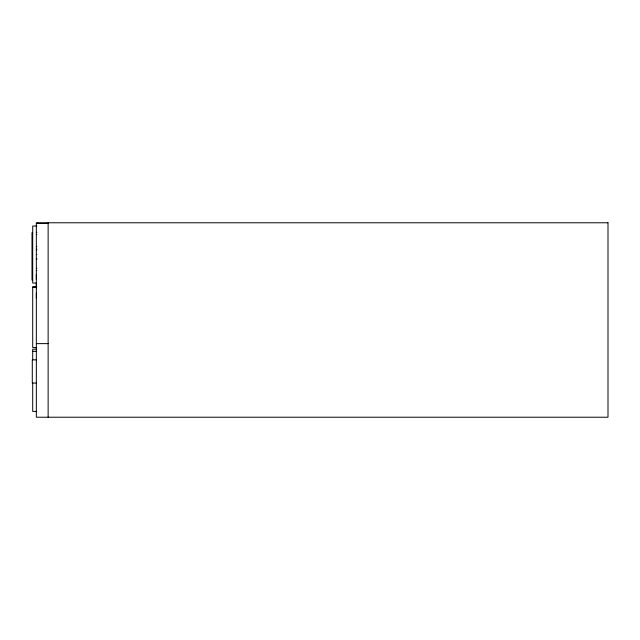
<?xml version="1.0" encoding="UTF-8"?>
<svg xmlns="http://www.w3.org/2000/svg" width="640" height="640" viewBox="0 0 640 640"><rect width="100%" height="100%" fill="white"/><g stroke="black" fill="none" stroke-linecap="round" stroke-linejoin="round"><path stroke-width="0.96" d="M36.336 223.424L48.128 223.424M36.864 225.968L32.704 226.032L32.704 283.04L36.336 283.04M36.336 232.384L36.92 232.384M32.704 232.664L32 232.664L32 280.096L32.704 280.096M36.336 234.552L36.92 234.552M36.336 246.64L36.864 246.64M36.336 249.184L36.864 249.184M36.336 249.984L36.864 249.984M36.336 254.512L36.92 254.512M36.336 258.52L36.864 258.52M36.336 259.32L36.92 259.32M36.336 268.336L36.92 268.336M36.336 270.512L36.92 270.512M36.336 274.336L36.336 279.312M36.336 283.12L36.336 288.096M36.664 286.616L32.704 286.616L32.704 347.504L36.664 347.504M32.704 287.408L36.664 287.408M36.336 293.136L36.336 298.112M36.336 343.624L48.128 343.624M36.664 349.16L32.704 349.16L32.704 360.248M32.704 351.32L36.664 351.32M36.336 359.848L32.296 359.848L32.296 383.04L36.336 383.04M36.664 411.416L32.704 411.416L32.704 382.584M48.128 222.776L48.128 417.224M37.68 222.776L37.68 223.424M608 222.776L36.336 222.776L36.336 417.224L608 417.224L608 222.776"/></g></svg>
